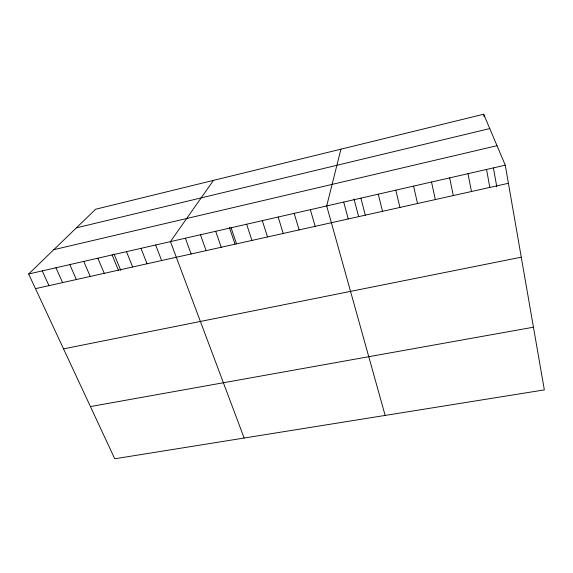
<?xml version="1.0" encoding="UTF-8"?>
<svg xmlns="http://www.w3.org/2000/svg" width="573" height="573" viewBox="0 0 573 573"><rect width="100%" height="100%" fill="white"/><g stroke="black" fill="none" stroke-linecap="round" stroke-linejoin="round"><path stroke-width="0.86" d="M340.921 149.173L326.696 205.951L385.156 415.425M213.45 180.388L170.439 241.627L244.141 438.037M28.65 273.994L95.634 209.231L483.691 114.22L505.271 165.182L544.35 389.898L114.758 458.78L28.65 273.994L505.271 165.182M76.374 227.853L489.765 128.574M53.798 249.678L497.02 145.7M35.476 288.642L508.423 183.281M63.539 348.871L521.272 257.191M90.427 406.572L533.449 327.204M42.237 270.893L48.977 285.633M55.946 267.763L62.6 282.596M69.791 264.604L76.352 279.538M83.758 261.41L90.226 276.444M97.868 258.194L104.236 273.321M112.107 254.942L118.382 270.17M113.984 253.903L120.738 270.327M126.483 251.662L132.657 266.989M140.994 248.345L147.068 263.781M155.648 245L161.622 260.543M185.38 238.21L191.146 253.961M200.464 234.772L206.115 250.63M215.699 231.291L221.242 247.257M231.084 227.782L236.513 243.854M229.401 227.531L234.98 244.026M246.626 224.229L251.934 240.424M262.319 220.648L267.505 236.95M278.17 217.031L283.234 233.447M294.178 213.378L299.12 229.909M310.351 209.682L315.164 226.335M343.7 202.068L348.248 218.965M354.007 198.996L358.598 216.479M360.89 198.143L365.295 215.169M378.266 194.175L382.52 211.33M395.821 190.172L399.933 207.455M413.577 186.118L417.531 203.53M431.519 182.021L435.322 199.569M449.655 177.881L453.3 195.565M467.991 173.698L471.472 191.518M486.527 169.465L489.843 187.421M483.691 114.22L484.164 116.842M493.417 168.032L496.827 186.905"/></g></svg>
